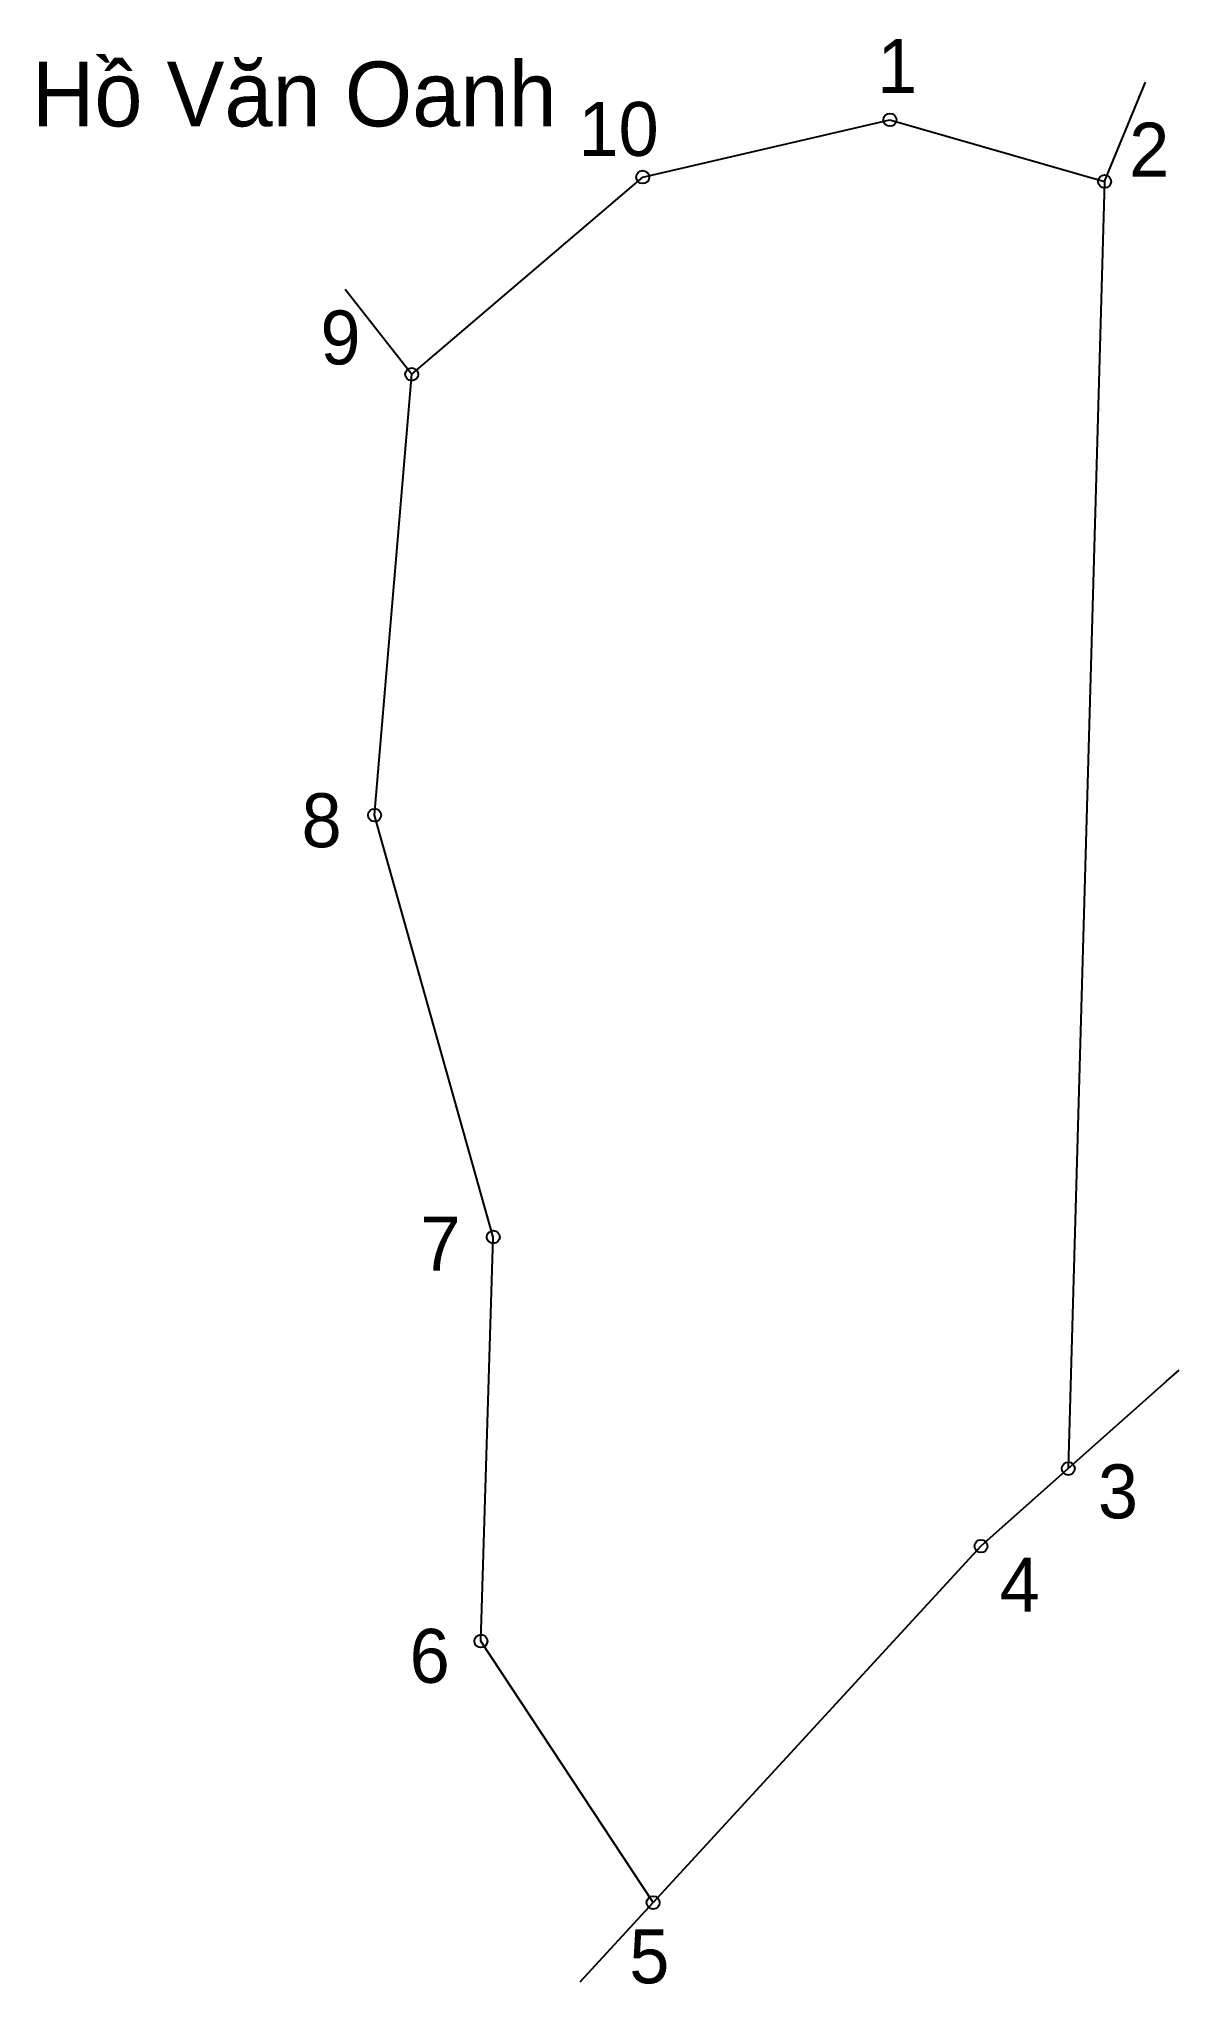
# Model space of a CAD drawing. Extents: x 546745 to 546853, y 1825360 to 1825545.
import ezdxf

# ---------------------------------------------------------------- set-up
doc = ezdxf.new("R2010")
doc.units = 0
for name, color, linetype in [('CanhThua', 7, 'Continuous'), ('MocDinhThua', 7, 'Continuous'), ('RauThua', 7, 'Continuous'), ('SoHieuDinhThua', 7, 'Continuous'), ('TenChuLanCan', 7, 'Continuous')]:
    doc.layers.add(name, color=color, linetype=linetype)

msp = doc.modelspace()

# ---------------------------------------------------------------- linework, layer by layer
at = {"layer": 'CanhThua'}
for p, q in [((546802.39, 1825531.57), (546825.8, 1825537)), ((546825.8, 1825537), (546846.14, 1825531.16)), ((546780.5, 1825512.88), (546802.39, 1825531.57)), ((546846.14, 1825531.16), (546842.7, 1825409.17)), ((546776.98, 1825471.1), (546780.5, 1825512.88)), ((546788.22, 1825431.12), (546776.98, 1825471.1)), ((546787.05, 1825392.82), (546788.22, 1825431.12)), ((546842.7, 1825409.17), (546834.43, 1825401.82)), ((546834.43, 1825401.82), (546803.37, 1825368.04)), ((546803.37, 1825368.04), (546787.05, 1825392.82))]:
    msp.add_line(p, q, dxfattribs=at)
at = {"layer": 'MocDinhThua'}
for centre in [(546825.8, 1825537), (546802.39, 1825531.57), (546846.14, 1825531.16), (546780.5, 1825512.88), (546776.98, 1825471.1), (546788.22, 1825431.12), (546842.7, 1825409.17), (546834.43, 1825401.82), (546787.05, 1825392.82), (546803.37, 1825368.04)]:
    msp.add_circle(centre, 0.614, dxfattribs=at)
at = {"layer": 'RauThua'}
for p, q in [((546846.14, 1825531.16), (546850.03, 1825540.58)), ((546774.19, 1825520.94), (546780.5, 1825512.88)), ((546852.02, 1825417.46), (546853.2, 1825418.51)), ((546842.7, 1825409.17), (546852.02, 1825417.46)), ((546796.47, 1825360.54), (546803.37, 1825368.04))]:
    msp.add_line(p, q, dxfattribs=at)

# ---------------------------------------------------------------- texts
at = {"layer": 'SoHieuDinhThua'}
for s, height, p in [('1', 5.11, (546824.6, 1825539.55)), ('10', 5.115, (546796.29, 1825533.58)), ('2', 5.11, (546848.47, 1825531.62)), ('9', 5.11, (546771.85, 1825513.82)), ('8', 5.11, (546770.06, 1825468.06)), ('7', 5.11, (546781.32, 1825427.94)), ('3', 5.11, (546845.51, 1825404.46)), ('4', 5.11, (546836.2, 1825395.62)), ('6', 5.11, (546780.3, 1825388.87)), ('5', 5.11, (546801.11, 1825360.39))]:
    msp.add_text(s, height=height, dxfattribs=at).set_placement(p)
at = {"layer": 'TenChuLanCan'}
msp.add_text('Hồ Văn Oanh', height=6.1379, dxfattribs=at).set_placement((546744.5, 1825536.38))

doc.saveas('drawing.dxf')
